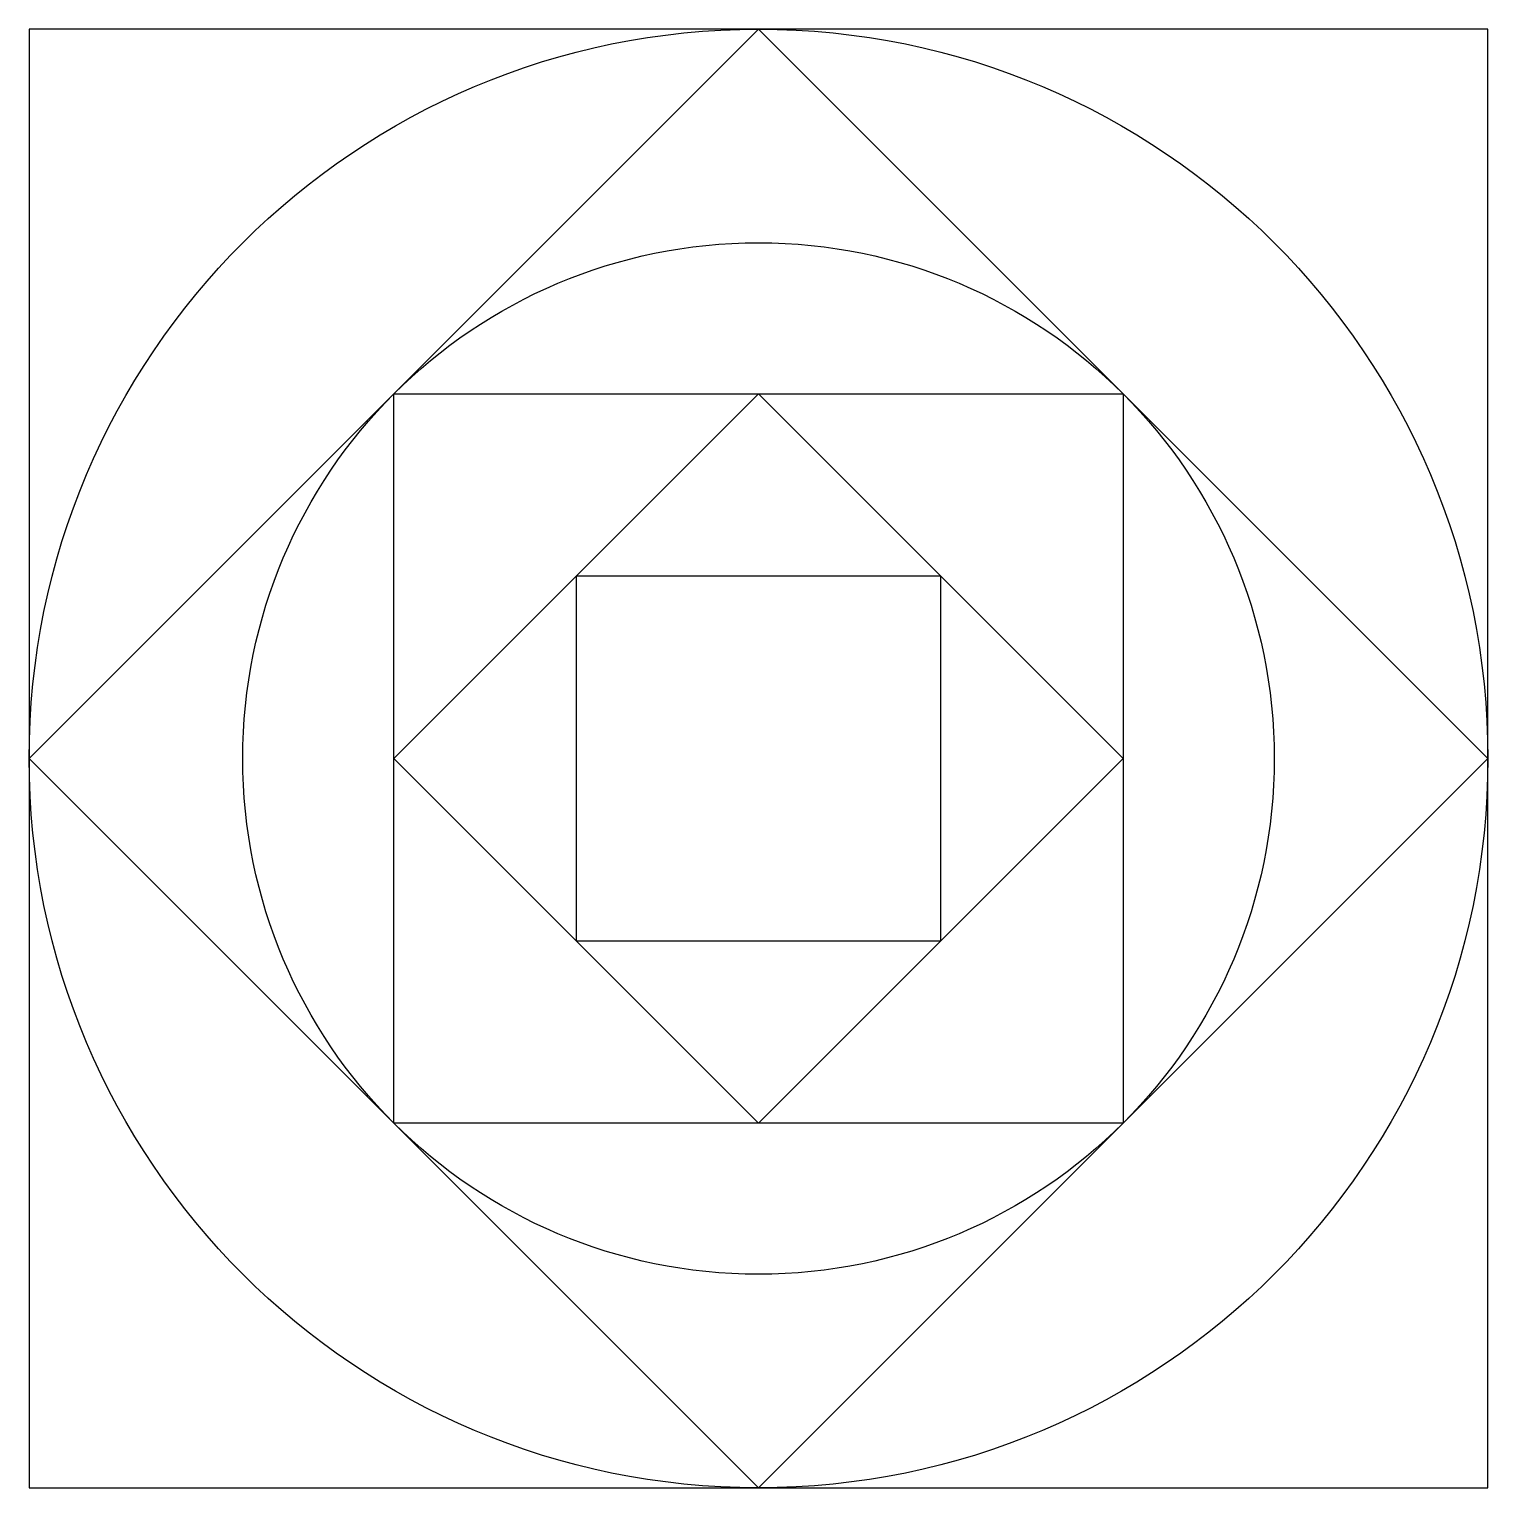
# Model space of a CAD drawing. Header units: inches. Extents: x 15 to 19, y 5 to 9.
import ezdxf

# ---------------------------------------------------------------- set-up
doc = ezdxf.new("R2010")
doc.units = ezdxf.units.IN
doc.header["$MEASUREMENT"] = 0
doc.layers.add('Visible Lines', color=1, linetype='Continuous')

msp = doc.modelspace()

# ---------------------------------------------------------------- linework, layer by layer
at = {"layer": 'Visible Lines'}
for p, q in [((19, 9), (15, 9)), ((15, 9), (15, 5)), ((17, 9), (15, 7)), ((19, 7), (17, 9)), ((19, 5), (19, 9)), ((16, 6), (16, 8)), ((16, 8), (18, 8)), ((16, 7), (17, 8)), ((17, 8), (18, 7)), ((18, 8), (18, 6)), ((16.5, 7.5), (16.5, 6.5)), ((17.5, 7.5), (16.5, 7.5)), ((17.5, 6.5), (17.5, 7.5)), ((15, 7), (17, 5)), ((17, 6), (16, 7)), ((17, 5), (19, 7)), ((18, 7), (17, 6)), ((16.5, 6.5), (17.5, 6.5)), ((18, 6), (16, 6)), ((15, 5), (19, 5))]:
    msp.add_line(p, q, dxfattribs=at)
for radius in [2, 1.4142]:
    msp.add_circle((17, 7), radius, dxfattribs=at)

doc.saveas('drawing.dxf')
